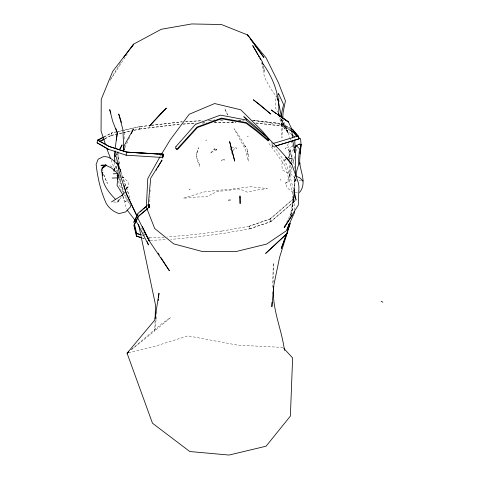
<?xml version="1.0" encoding="UTF-8"?>
<svg xmlns="http://www.w3.org/2000/svg" width="479" height="479" viewBox="0 0 479 479"><rect width="100%" height="100%" fill="white"/><g stroke="black" fill="none" stroke-linecap="round" stroke-linejoin="round"><path stroke-width="0.36" stroke-dasharray="2.4 1.8" d="M297.405 192.432L293.142 192.33L289.717 190.001L287.442 188.019L285.209 183.212L287.059 181.972L289.526 175.799L289.699 162.854M155.064 321.241L154.813 330.923L131.108 349.933M295.621 178.433L295.597 181.745L294.753 181.23L293.849 178.733M272.3 294.088L272.425 290.364M272.521 287.382L273.341 262.779L273.581 282.736M291.585 166.985L291.483 169.955L288.46 182.301L285.209 183.212M291.741 162.537L292.016 154.376L291.16 161.758M124.235 139.042L124.504 131.599L124.037 130.192M294.908 175.506L293.561 202.306L290.807 215.418M294.83 176.996L293.561 202.306L295.315 178.128M149.699 201.797L149.987 196.671M150.274 191.546L150.358 190.085M282.67 119.6L281.975 137.868L280.939 118.888M294.465 168.476C295.04 161.842 289.789 156.118 290.43 149.298L289.747 154.855L287.268 158.333M276.209 94.471L275.335 107.553L277.67 112.158M156.04 319.822L154.813 330.923L170.638 317.517L161.537 323.87L131.581 349.335M156.124 319.08L156.615 314.643M156.699 313.901L156.944 311.679M134.3 130.132L139.371 128.977L139.646 126.624L148.448 125.57M133.761 130.438L139.539 129.126L139.814 126.773L148.592 125.72M289.526 175.799L290.813 164.716M291.454 214.682L294.322 193.726L290.184 216.209M114.301 169.77L114.547 168.315L109.901 165.602M104.697 138.748L111.11 135.389L111.601 132.899L115.918 131.935M104.979 138.874L111.362 135.521L111.858 133.03L115.439 132.228M296.363 151.047L297.513 146.951M294.687 156.597L292.651 162.944L294.615 157.381M125.025 147.556L128.318 140.269M128.617 139.605L130.114 136.293M118.768 152.28L117.852 154.292L118.139 160.22M286.646 222.394L292.232 210.7L292.16 190.959L285.017 165.614L267.971 142.077M113.445 201.976L116.9 202.228L118.439 201.773L121.223 197.156M123.091 194.27L124.468 191.917M214.718 148.777L214.239 149.699L216.011 150.059L215.903 149.412L214.718 148.777L212.592 150.55L210.413 153.579L213.634 150.628L216.58 149.825L215.388 149.4L216.837 150.047L215.903 149.412M233.045 150.406L235.141 147.861L236.842 148.167L232.07 147.173M160.339 156.202L161.058 154.921M110.733 79.089L120.57 62.593M288.4 143.718L285.274 148.939L288.723 146.706L289.747 159.256M110.068 80.388L127.175 54.115M126.684 188.534L128.27 186.163L128.085 181.912L123.792 177.823L122.432 177.284M285.376 158.974L281.79 164.159L282.263 169.997L290.831 174.182L294.525 177.296L295.399 179.463L295.321 181.02L294.753 181.23M293.549 149.37L289.747 154.855L288.855 152.981L290.262 149.592L289.208 152.298L288.574 149.616L291.4 146.736L292.627 146.233M126.067 188.828L128.27 186.163L128.055 187.223L126.181 189.091M103.692 174.607L107.368 183.409L103.692 174.607L103.356 172.572M116.9 202.228L118.181 201.294L118.439 201.773M230.65 147.963L229.986 148.58L231.74 153.37M286.939 159.034L289.933 156.274L286.478 158.872M270.162 218.903L295.166 197.234L293.753 189.732L294.148 189.6L296.256 199.947L270.952 221.609L249.625 228.83L249.068 226.298L270.162 218.903L270.725 221.621L249.625 228.83M249.068 226.298L270.384 218.891L295.525 197.132L294.148 189.6M270.725 221.621L295.902 200.054L293.753 189.732M117.583 172.027L116.307 166.5L115.505 167.147L116.672 166.249M285.903 159.309L284.748 160.178L286.161 159.83M123.061 196.252L125.169 201.563L126.45 200.857M103.907 137.138L111.858 133.03M103.979 136.826L111.601 132.899M125.169 201.563L128.3 200.144M272.928 146.837L271.94 143.826L271.629 143.957L272.617 146.969L274.347 146.4M294.531 192.636L294.92 192.504M272.617 146.969L274.036 146.532M298.92 180.745L300.71 180.272M128.51 352.813L156.058 345.94L187.876 335.863L238.015 345.197L282.927 347.419M288.987 159.148L292.519 158.286L288.951 158.633M111.11 135.389L121.977 132.923M122.702 132.761L131.402 130.785M111.362 135.521L130.869 131.09M116.637 131.773L139.646 126.624M118.307 131.587L121.894 130.785M122.612 130.623L139.814 126.773M221.861 231.058L249.224 226.268L249.781 228.8L222.328 233.584L195.851 237.039L170.662 239.428M221.921 231.046L195.468 234.5L167.219 236.997M151.52 125.366L182.277 121.87M139.371 128.977L179.242 124.169M139.539 129.126L179.308 124.324M151.382 125.217L182.224 121.714M182.972 123.965L196.414 123.229M202.389 122.905L206.868 122.66M214.341 122.253L235.949 122.414M183.026 124.121L194.941 123.468M202.383 123.061L204.617 122.941M214.299 122.414L235.848 122.576M185.924 121.51L202.228 120.63M209.634 120.229L214.82 119.948M185.229 121.708L202.222 120.786M208.131 120.468L214.778 120.109M150.238 240.404L166.926 239.608M164.411 237.123L149.286 237.812L149.514 240.44M118.714 177.913L121.618 177.865M122.343 177.853L123.792 177.823L122.414 177.392M219.999 119.954L223.699 119.995M238.494 120.151L240.709 120.175M220.681 120.121L223.627 120.157M238.38 120.313L244.278 120.379M252.547 120.301L281.395 123.432L290.178 128.091M252.391 120.463L281.149 123.594L291.759 129.246M255.996 122.947L282.179 125.875L291.088 130.677M255.912 123.121L281.933 126.037L290.795 130.833M253.996 120.516L281.598 124.624L291.1 130.486M142.64 238.207L144.017 238.65M142.239 237.949L144.293 238.626M142.047 235.189L144.089 235.902M148.167 237.321L149.532 237.8L149.759 240.428M292.459 130.336L281.395 123.432L282.179 125.875M291.118 134.084L284.328 128.426L278.82 117.02M296.471 180.391L295.399 179.463L295.878 178.984L296.495 179.966M114.17 168.518L114.99 169.632M277.389 98.075L270.509 88.34L264.552 77.532L261.552 62.336M232.087 121.546L232.902 122.708L232.087 121.504M271.228 142.221L286.723 164.596L294.058 191.42L294.328 209.928M118.762 177.541L123.738 194.366L129.899 204.629M130.468 204.731L125.175 195.198L118.864 177.553M280.317 118.002L288.346 133.198L289.729 137.341M281.005 118.732L288.346 133.198L284.328 128.426L281.646 119.457M281.101 118.87L288.346 133.198L283.017 119.445M227.621 114.888L224.729 108.547L227.591 115.158M141.55 227.824L143.496 232.626M143.772 233.309L145.161 236.74M120.983 171.53L130.348 199.587M120.888 173.661L121.409 175.015M121.672 175.697L128.737 193.995M111.146 160.076L114.828 169.764M289.963 138.03L290.651 140.102M290.885 140.79L292.729 146.317M281.149 123.594L281.933 126.037M114.152 162.207L116.876 171.266M122.822 196.354L126.462 208.796M118.475 181.02L121.085 190.277M295.525 197.132L296.256 199.947M295.166 197.234L295.902 200.054M263.097 65.833L264.63 72.131L263.264 65.934M118.541 172.009L119.043 174.17M119.211 174.895L123.738 194.366M102.566 169.728L102.883 171.123M115.81 159.639L116.134 161.094M270.384 218.891L270.952 221.609M116.307 166.5L117.139 171.362M102.572 167.83L103.242 171.895M119.469 164.309L117.852 154.292L119.343 164.357M120.415 171.548L120.624 172.985M215.586 120.636L215.784 122.331M278.802 96.417L279.311 101.488M248.254 154.525L248.164 161.267L245.517 149.574L234.057 128.737C238.464 134.3 242.164 140.509 245.338 146.873L244.134 144.43L247.433 149.777L247.451 154.28L247.242 150.843L248.254 154.525M197.049 152.244L196.402 154.807L197.073 160.028L199.923 166.53L196.402 154.807L198.45 147.634L197.049 152.244M119.558 199.09L117.086 201.551L119.57 199.527L119.558 199.09M211.461 194.169L207.329 196.773L196.767 197.025L183.313 198.24L203.617 192.079L216.047 190.468L229.016 189.379L250.727 186.684L267.312 188.546L256.121 190.169L247.23 192.157L243.763 190.45L238.584 188.966L233.441 189.433L228.321 190.456L217.682 191.361L211.461 194.169M230.674 200.012L227.387 200.366L229.004 199.893L230.674 200.012M223.028 159.788L221.418 160.243L224.687 159.926L223.028 159.788"/><path stroke-width="0.72" d="M155.124 319.008L155.495 304.866L141.107 236.524M103.314 165.171L100.991 165.345L105.344 165.039L111.583 168.051L117.858 173.524L117.696 179.625L118.169 174.619L117.068 185.349L122.869 194.785L122.109 195.905M272.024 302.291L271.88 306.764L273.898 284.873L279.58 257.367L290.19 223.292L287.214 231.674M114.11 169.871L114.056 171.225L114.301 169.77M115.05 150.795L114.224 161.513M115.152 148.556L117.253 132.869L115.882 128.629M282.754 118.115L283.059 112.918L285.418 100.758L278.515 82.921L266.168 57.983L247.266 34.811L221.424 24.519L191.684 23.95L161.249 29.279L133.689 44.104L123.594 57.522M124.432 148.879L123.833 150.202L124.103 145.82L133.407 129.013L131.312 133.647M295.459 175.901L295.447 152.538L294.693 139.886M115.235 151.657L114.846 155.274L115.17 156.729M116.481 140.096L116.637 138.647M116.792 137.204L117.253 132.869L112.631 121.175L109.709 109.577L110.853 113.104M126.57 152.094L163.034 154.196L163.028 155.98L163.471 154.298L162.818 157.507L126.103 155.184L126.57 152.094L108.943 146.394L97.626 140.102L96.998 142.784L108.32 149.28L126.354 155.268M158.172 300.578L158.339 299.1M158.501 297.621L158.992 293.178L154.753 320.074L127.061 353.179L152.472 423.22L189.78 451.529L229.028 455.05L266.061 446.218L290.382 416.083L292.615 357.921L283.891 348.473M286.472 233.77L281.263 248.451L286.981 233.62L288.717 224.19M103.907 137.138L97.938 140.215L109.254 146.49L126.827 152.184L163.471 154.298C160.573 164.824 164.902 149.25 162.183 155.873L162.399 157.316M286.981 233.62L265.731 253.361L286.981 233.62L288.969 224.154M280.981 115.978L283.568 104.5L278.515 93.525L278.658 94.974M120.295 148.927L122.127 144.898L119.103 149.963M285.4 224.992L284.161 227.597L298.285 205.132L298.956 187.115L298.531 183.355L291.801 164.195L285.843 157.477L291.801 164.195M133.695 222.244L138.012 213.341L146.903 205.683M134.036 222.244L138.048 214.011M162.591 157.441L162.183 155.873L163.034 154.196M299.537 192.486C306.817 183.559 300.872 172.668 299.686 162.896L299.818 164.141C299.094 155.585 302.147 146.957 300.411 138.503L299.177 138.03M159.98 156.837L147.789 178.547L146.34 207.209L154.705 228.519L173.757 243.883L202.731 251.619L236.668 251.397L266.743 244.039L286.214 230.848L294.369 212.892L294.346 211.407M161.411 154.286L170.314 139.682L189.199 114.277L214.628 103.536L240.781 109.805L262.432 131.198L269.503 139.832M156.154 170.201L156.89 168.925M157.633 167.656L162.076 160.022L150.693 178.212L148.412 203.078L149.454 206.192M117.972 151.861L115.708 155.657L120.624 171.47L120.277 169.321M148.927 207.682L149.412 207.485L149.244 205.024M131.246 47.858L133.689 44.104L112.721 71.359L101.231 99.369L101.063 131.007L105.578 144.856M284.67 226.914L292.28 215.239M102.572 167.83L102.081 167.632L105.326 165.093L102.572 167.83L101.207 169.979L102.781 175.512M294.813 147.538L296.507 145.101L294.753 147.358M162.183 155.873L163.471 154.298M105.326 165.093L102.081 168.56L106.027 165.65M121.989 195.689L122.869 194.785L111.487 201.922M294.968 147.484L298.249 144.478L299.77 144.167L298.273 144.401M140.018 211.946L142.239 210.042M143.353 209.083L146.125 206.7M128.755 351.736L127.061 353.179L128.797 351.784M149.412 207.485L148.502 207.676L138.209 216.334L133.863 225.202L136.455 236.195L141.269 237.758M147.119 209.179L138.551 216.37L134.21 225.202L136.772 236.147L141.556 237.722M148.502 207.676L148.017 204.725L149.197 204.407M99.866 141.556L104.338 139.209M99.566 141.437L104.051 139.084M97.626 140.102L103.344 137.156M275.766 145.963L299.189 138.796L298.195 135.964L292.687 129.426L290.807 128.426M275.455 146.095L298.866 138.934L298.273 137.233M273.048 143.532L298.195 135.964M189.456 189.379L189.983 189.235M205.952 140.221L206.335 140.179M247.661 136.335L247.978 136.317M113.218 173.817L117.858 173.524M162.818 157.507L162.429 157.405M112.182 178.026L117.99 177.925M126.827 152.184L149.843 153.514M151.328 153.597L158.01 153.987M159.495 154.07L163.207 154.286M105.344 165.039L106.649 165.201M280.269 179.859L280.658 179.906M148.017 204.725L148.346 204.79M148.867 207.682L148.4 204.737M301.854 180.631L302.991 180.99L299.728 177.745L295.878 176.194M136.287 233.345L141.077 234.991M134.359 223.627L136.605 233.297L141.365 234.955M118.361 175.655L117.002 175.11L118.235 175.631M381.128 301.375L382.859 302.183M291.723 131.024L292.998 131.707M291.43 131.174L293.328 132.204L297.022 136.689M97.309 142.898L108.631 149.382M277.329 114.487L288.388 121.935L291.579 128.57L292.531 137.946M276.173 113.661L271.282 109.978L288.388 121.935L278.574 114.697C280.239 95.974 273.395 77.951 262.414 63.03M298.118 147.532L299.507 148.664L298.651 158.453L298.674 164.441L296.273 172.332L296.333 175.619M291.687 134.551L294.513 136.91M117.337 163.932C113.457 160.333 108.967 155.807 103.171 156.717L98.135 159.178L96.141 164.417C97.578 177.799 100.698 191.175 106.236 203.473C109.134 208.389 113.721 211.862 119.139 213.604L125.684 211.898L130.683 206.671L130.563 205.377M246.907 119.756L243.781 116.678C261.199 130.923 277.802 146.257 291.657 164.058M115.301 199.072C108.074 191.804 101.32 183.038 102.332 172.159L102.722 174.182M292.382 129.575L297.872 136.102M293.633 132.054L296.872 135.988M117.589 163.878L116.75 162.854L119.073 168.931M127.115 210.059L137.377 223.208L148.496 244.967L147.107 241.542M248.14 36.003L247.266 34.811L249.487 37.146L263.875 57.474L254.259 44.355M250.762 39.583L253.385 43.158M146.766 235.494L144.748 232.345L149.131 240.709L169.398 270.761L160.914 257.534M158.082 253.128L159.297 255.02M257.714 54.504L252.732 45.565L262.354 61.803L262.959 64.557M258.421 55.78L259.133 57.061M259.846 58.336L260.558 59.612M296.615 145.287L297.513 146.951M278.67 114.128L279.676 116.104M278.467 113.661L279.784 116.265M136.755 215.173L126.324 193.666L118.606 169.859L118.283 163.189M142.293 226.597L149.131 240.709L137.557 217.616M136.928 216.28L126.324 193.666L124.163 185.822M282.215 117.379L280.886 113.942L277.82 98.68L277.874 100.159M106.937 149.005L110.619 158.693M293.884 149.765L294.807 152.526L292.825 140.826M121.498 122.438L118.726 113.984L122.893 129.581L123.833 150.202M124.127 185.768L124.708 187.894M284.472 350.478C281.772 328.929 271.569 308.482 273.623 286.43M138.509 224.166L140.802 235.069M148.849 204.353L149.065 207.425M136.605 233.297L136.772 236.147M136.371 234.77L136.455 236.195M268.132 140.664L268.048 140.868A2.233 0.335 58 0 1 267.348 140.167L256.325 130.977L246.11 123.205L221.442 118.75L197.366 127.582L178.35 148.568A2.281 1.156 -64.3 0 1 177.212 149.448L176.38 149.017A2.569 1.287 -66.1 0 1 176.266 148.598M301.028 144.251L300.076 153.31L301.028 144.251M175.931 146.628L175.757 147.221A2.563 1.281 -66.1 0 0 175.811 148.718L176.637 149.155A2.293 1.156 -64.3 0 0 177.781 148.268L197.079 127.025L221.49 118.103L246.469 122.594L256.522 130.216L267.971 139.772A2.245 0.335 58.1 0 0 268.671 140.473L268.665 139.964A2.509 0.341 59.4 0 0 267.983 138.557L267.294 137.419L245.835 119.912L220.346 115.116L195.438 124.402L175.931 146.628M160.279 114.02L149.424 126.115L166.423 108.104L160.279 114.02M259.504 104.392L253.325 99.764L270.809 114.05L259.504 104.392M234.453 160.046L229.603 141.556L234.704 161.112L234.453 160.046M240.027 197.791L239.967 195.923L240.111 203.623L240.027 197.791"/></g></svg>
